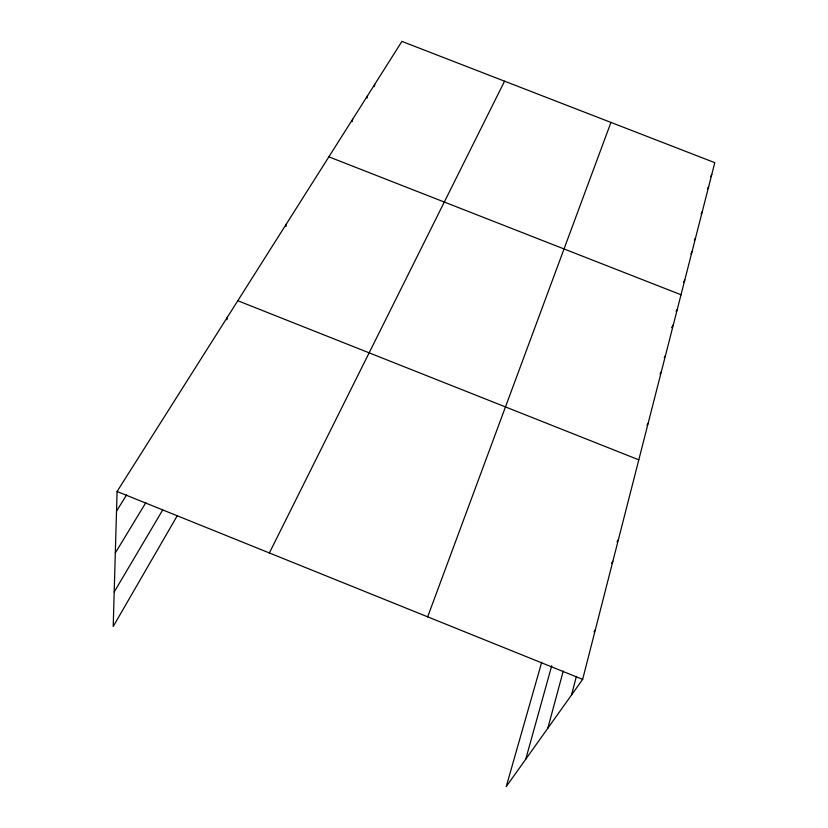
<?xml version="1.0" encoding="UTF-8"?>
<svg xmlns="http://www.w3.org/2000/svg" width="828" height="828" viewBox="0 0 828 828"><rect width="100%" height="100%" fill="white"/><g stroke="black" fill="none" stroke-linecap="round" stroke-linejoin="round"><path stroke-width="1.24" d="M541.698 662.276L506.229 786.6L582.653 679.384L714.792 162.671L401.911 41.4L117.079 491.501L113.208 626.475L177.389 515.502M226.965 319.784L227.276 317.372M285.898 226.499L286.312 224.067M352.148 121.654L352.656 119.242M367.042 98.077L367.56 95.686M374.235 86.702L374.753 84.311M571.527 694.992L576.381 676.352M547.815 728.257L563.226 671.125M525.718 759.255L551.738 665.702M427.662 616.829L610.94 122.42M269.369 552.959L504.562 81.185M710.641 176.685L711.769 174.522M707.536 188.805L708.664 186.642M701.099 213.914L702.247 211.751M694.35 240.244L695.51 238.071M690.862 253.885L692.022 251.722M683.597 282.213L684.777 280.05M676.083 311.566L677.273 309.403M671.632 327.65L673.433 324.41M664.242 357.758L665.453 355.616M660.082 373.977L661.303 371.834M646.937 425.292L648.179 423.18M114.192 591.999L162.65 510.058M115.32 552.959L145.821 502.679M116.52 511.114L126.653 494.875M617.005 541.874L618.371 539.742M611.499 563.35L612.875 561.239M593.935 631.888L595.322 629.86M328.871 156.834L681.02 294.758M237.802 300.73L638.802 459.83M117.079 491.501L582.653 679.384"/></g></svg>
